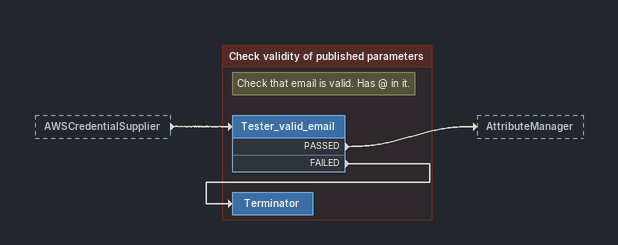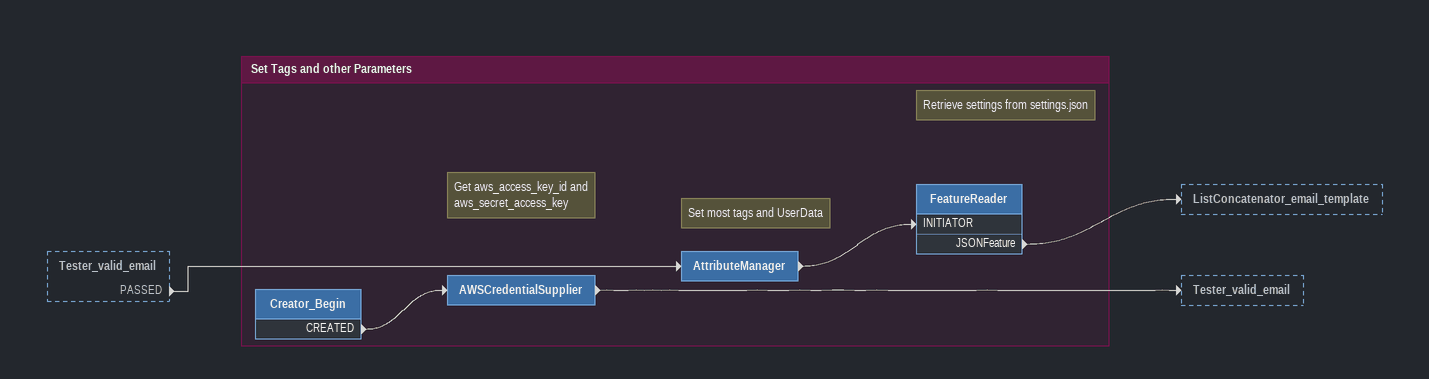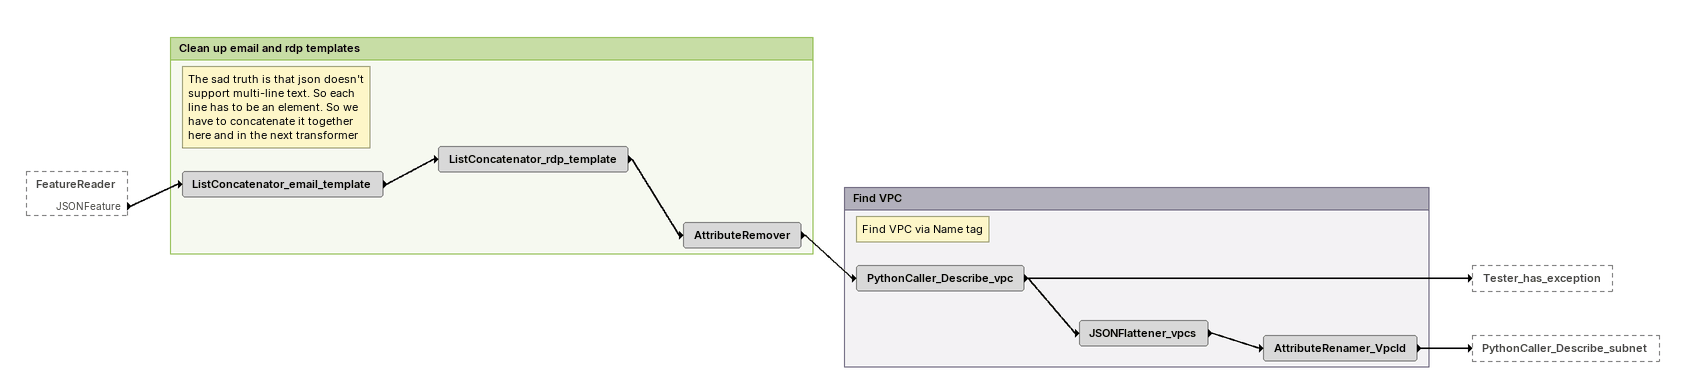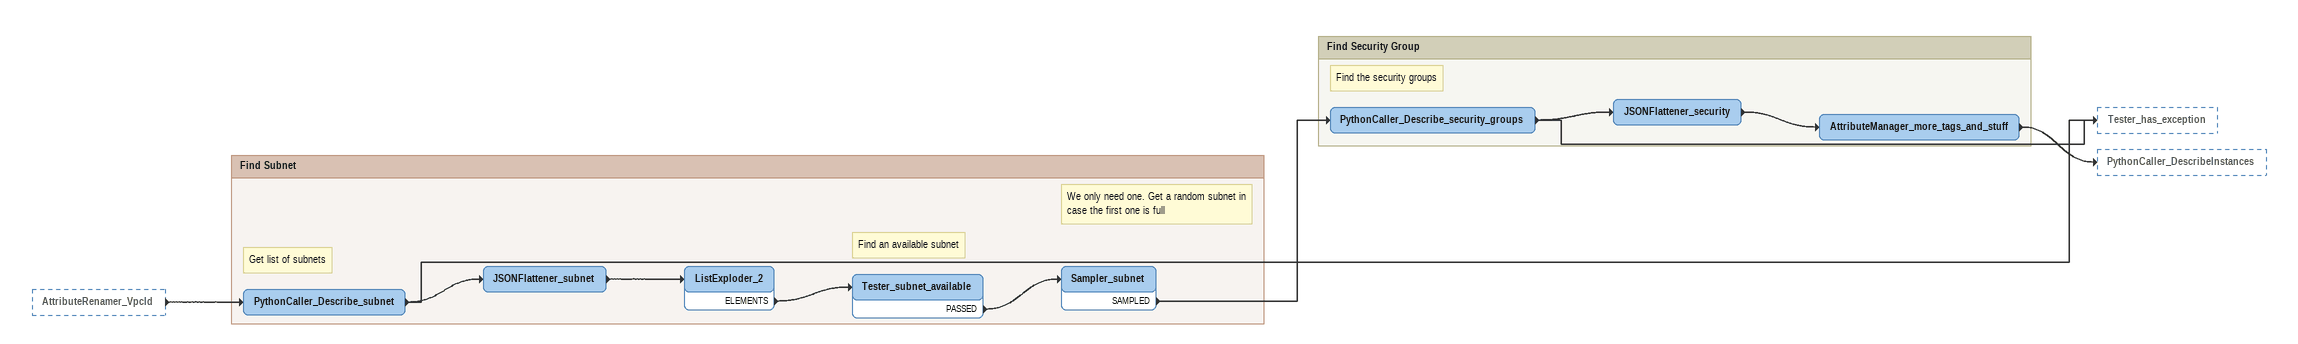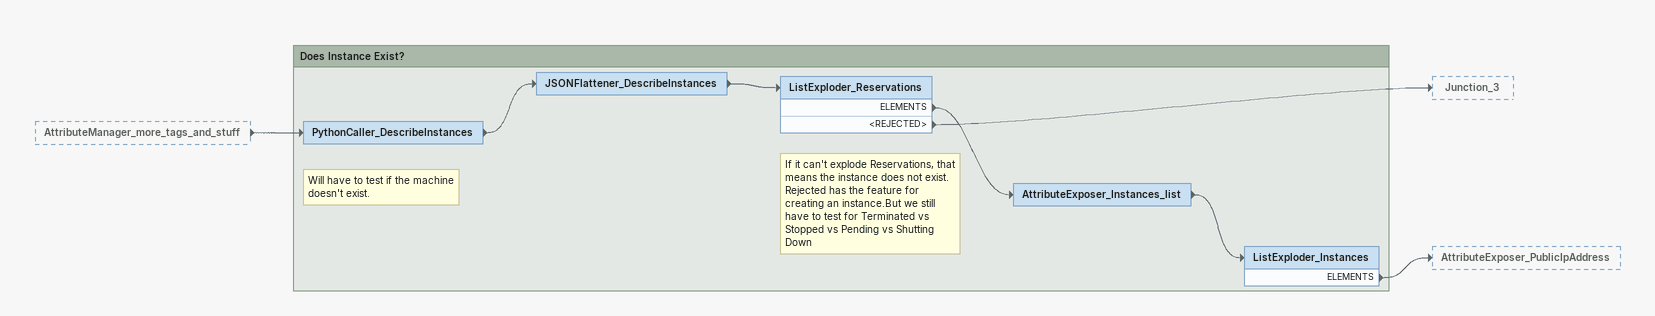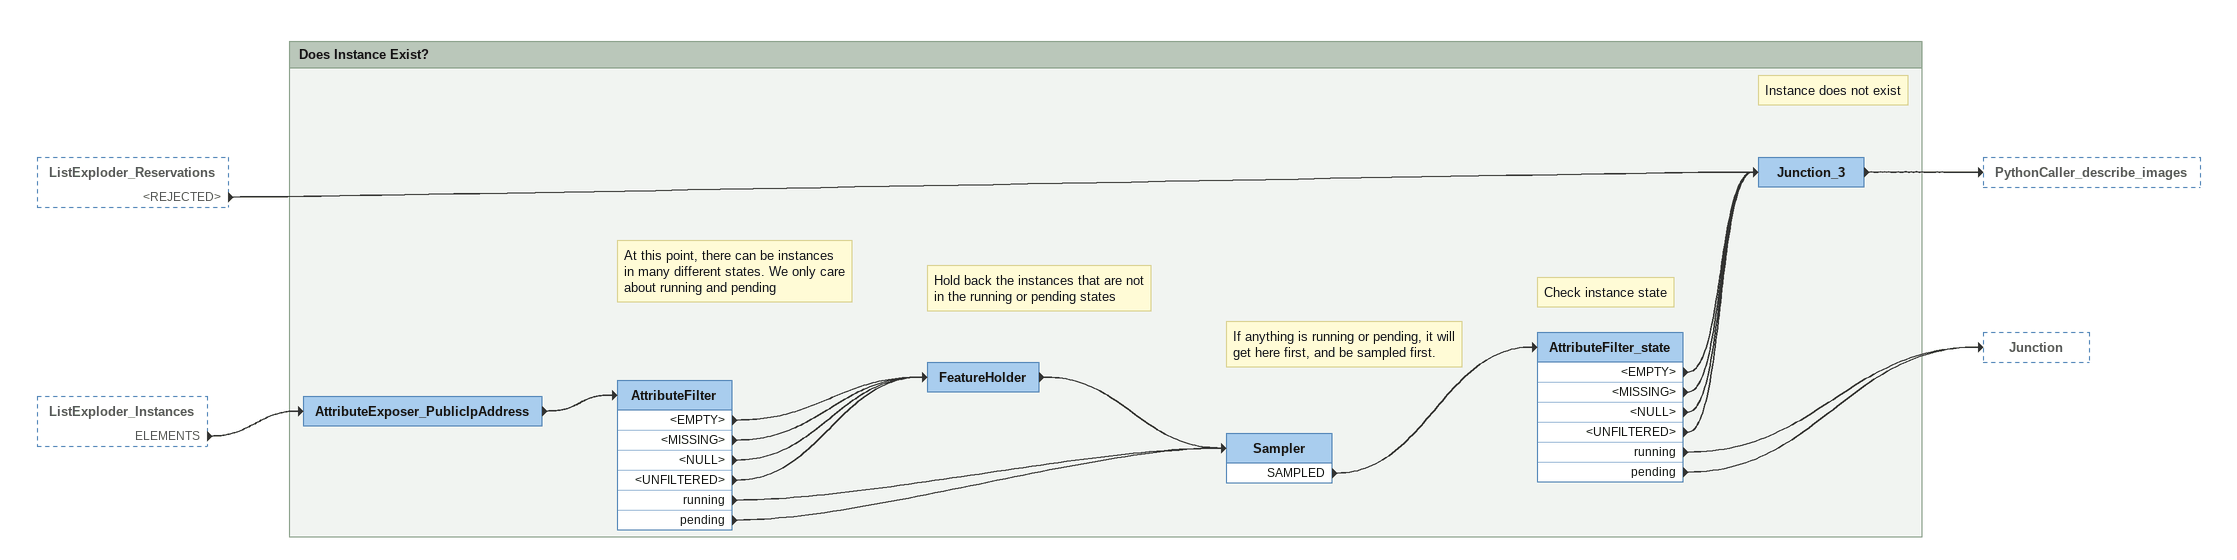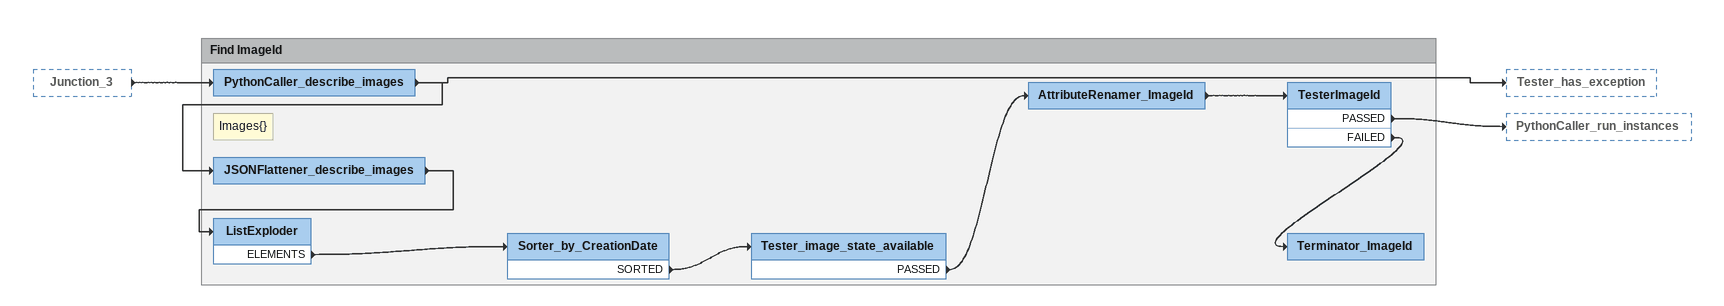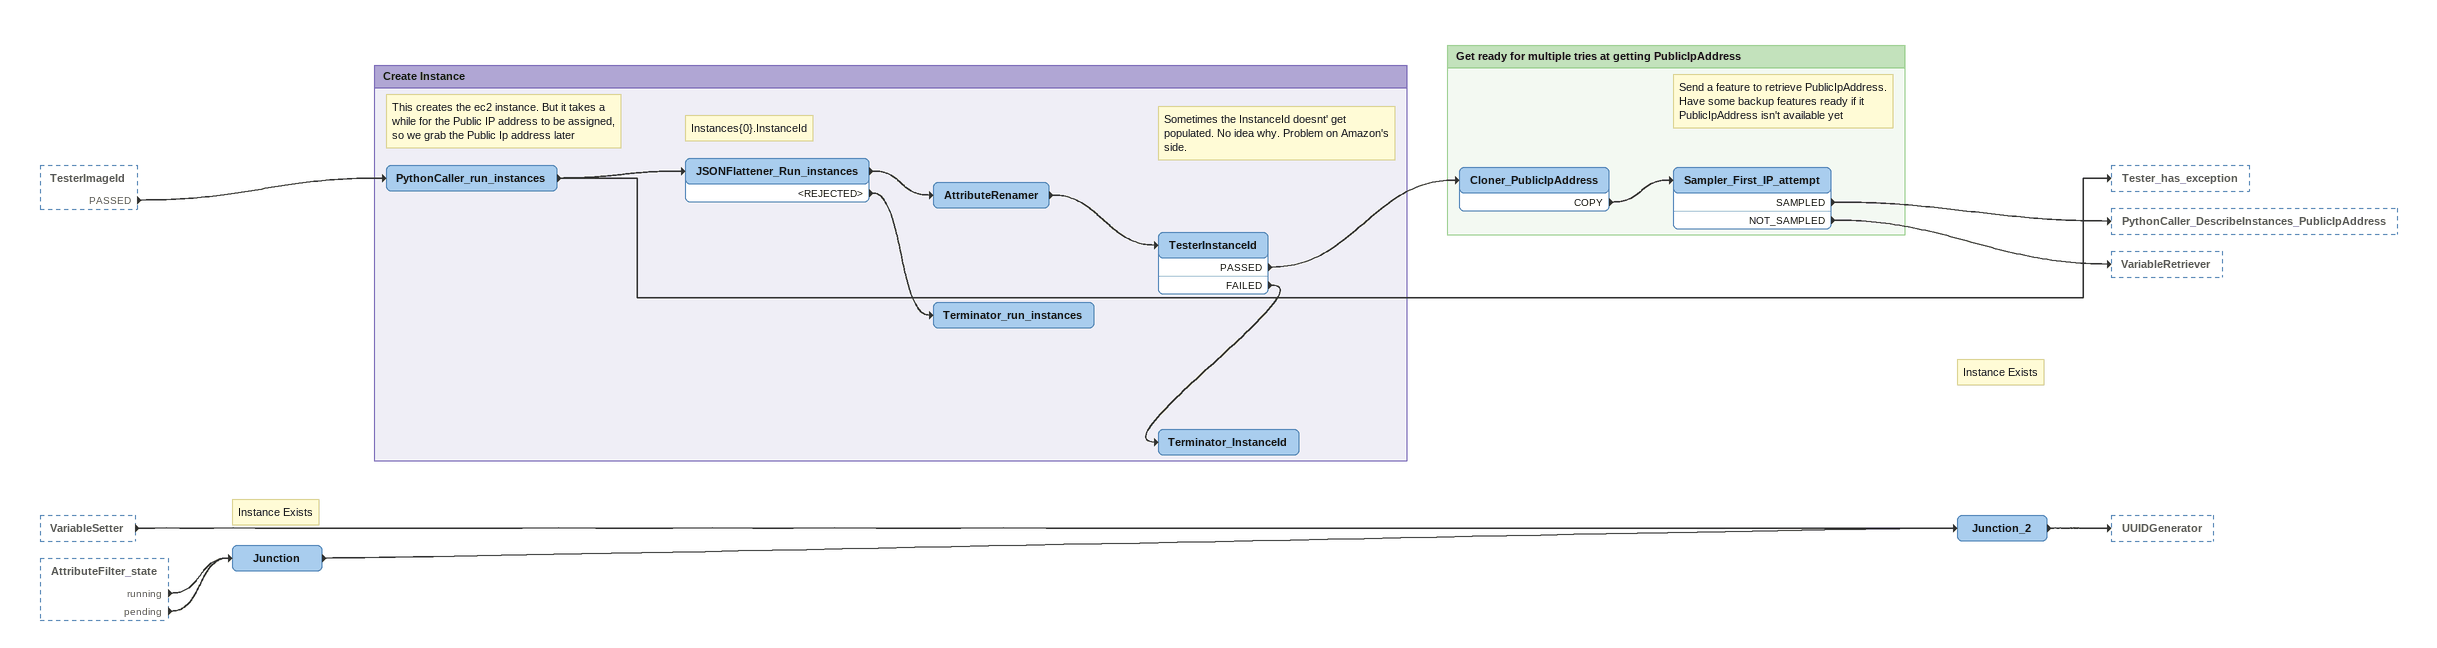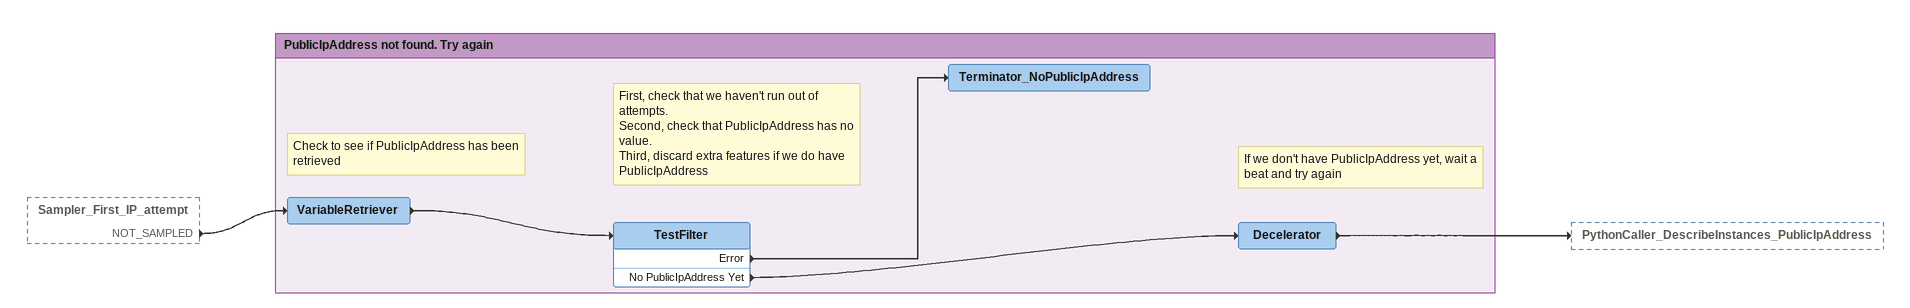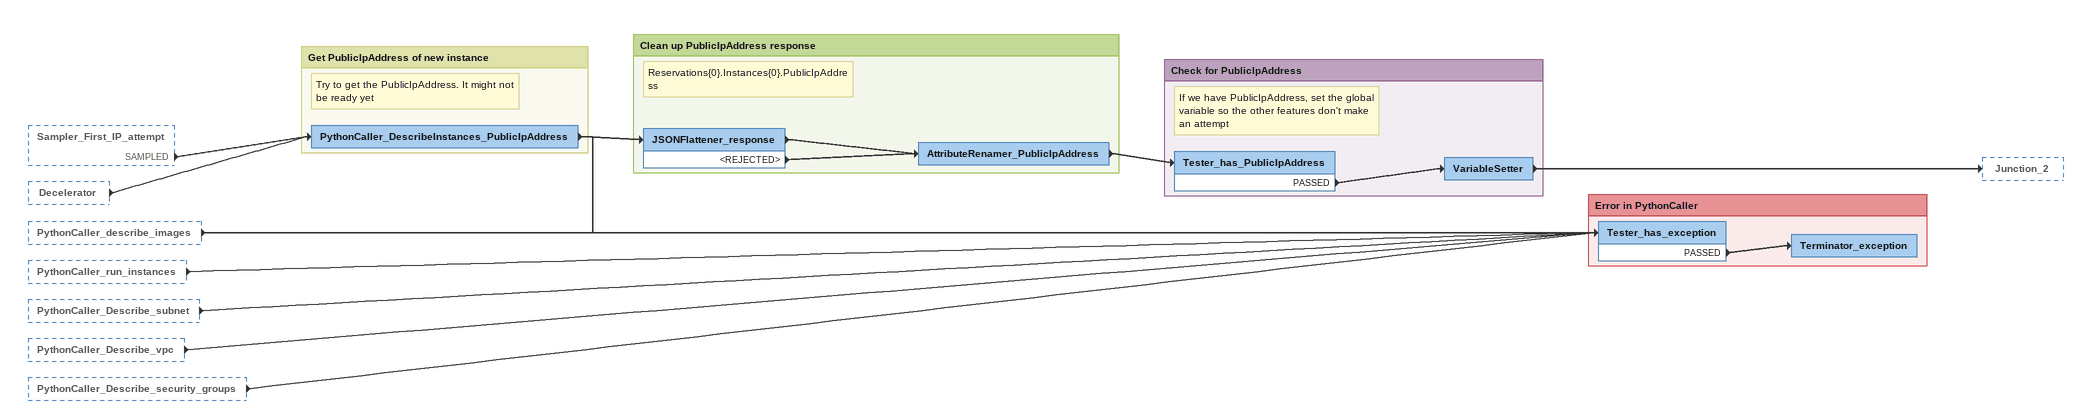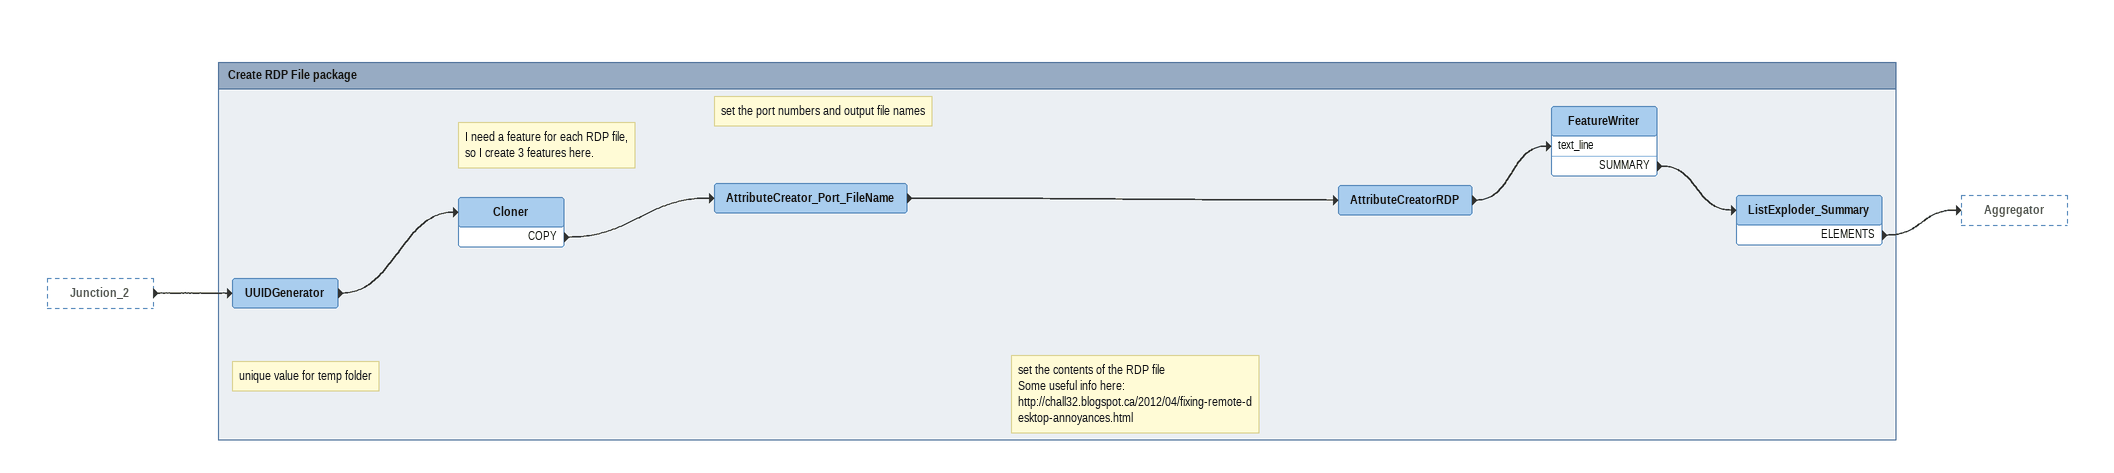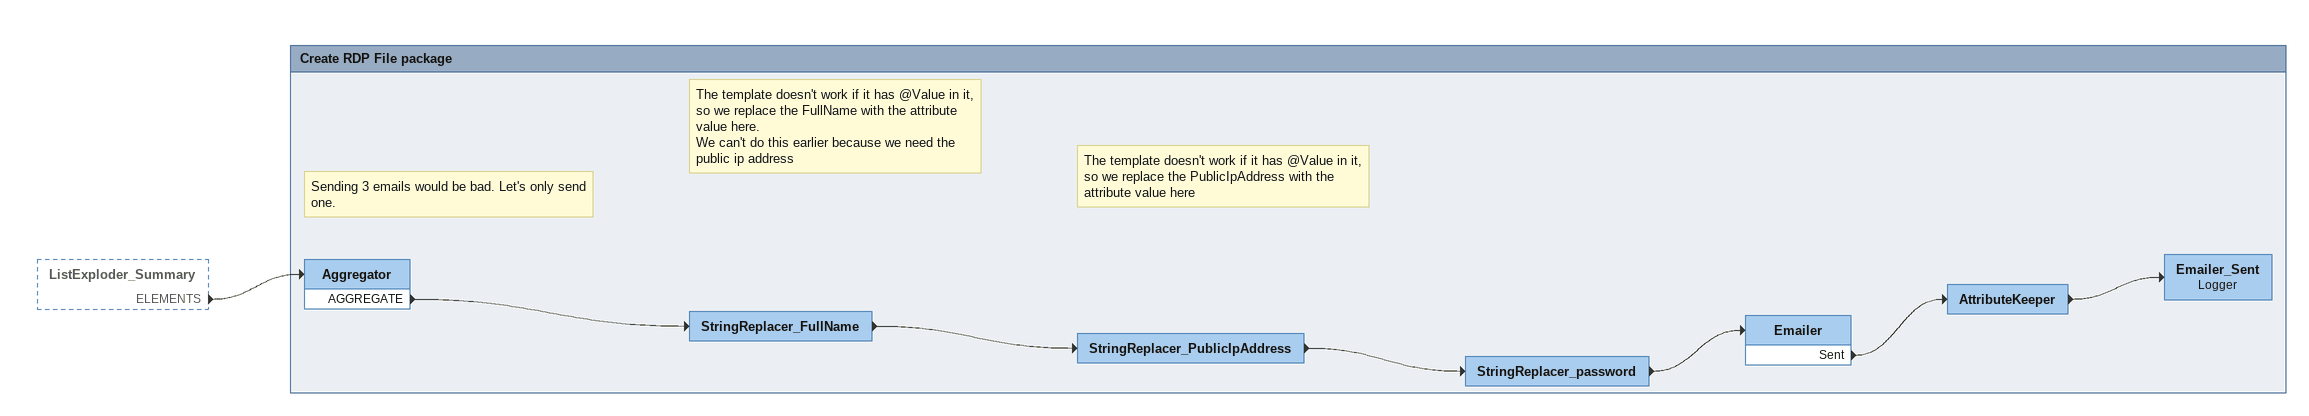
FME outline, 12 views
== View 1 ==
AWSCredentialSupplier [outside]
    -> Tester_valid_email

Bookmark: Check validity of published parameters
Note: Check that email is valid. Has @ in it.
Tester_valid_email
    PASSED -> AttributeManager
    FAILED -> Terminator
Terminator

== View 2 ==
Tester_valid_email [outside]
    PASSED -> AttributeManager

Bookmark: Set Tags and other Parameters
Creator_Begin
    CREATED -> AWSCredentialSupplier
Note: Get aws_access_key_id and aws_secret_access_key
AWSCredentialSupplier
    -> Tester_valid_email
Note: Set most tags and UserData
AttributeManager
    -> FeatureReader [INITIATOR]
Note: Retrieve settings from settings.json
FeatureReader
    JSONFeature -> ListConcatenator_email_template

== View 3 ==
FeatureReader [outside]
    JSONFeature -> ListConcatenator_email_template

Bookmark: Clean up email and rdp templates
Note: The sad truth is that json doesn't support multi-line text. So each line has to be an element. So we have to concatenate it together here and in the next transformer
ListConcatenator_email_template
    -> ListConcatenator_rdp_template
ListConcatenator_rdp_template
    -> AttributeRemover
AttributeRemover
    -> PythonCaller_Describe_vpc

Bookmark: Find VPC
Note: Find VPC via Name tag
PythonCaller_Describe_vpc
    -> JSONFlattener_vpcs
    -> Tester_has_exception
JSONFlattener_vpcs
    -> AttributeRenamer_VpcId
AttributeRenamer_VpcId
    -> PythonCaller_Describe_subnet

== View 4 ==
AttributeRenamer_VpcId [outside]
    -> PythonCaller_Describe_subnet

Bookmark: Find Subnet
Note: Get list of subnets
PythonCaller_Describe_subnet
    -> JSONFlattener_subnet
    -> Tester_has_exception
JSONFlattener_subnet
    -> ListExploder_2
ListExploder_2
    ELEMENTS -> Tester_subnet_available
Note: Find an available subnet
Tester_subnet_available
    PASSED -> Sampler_subnet
Note: We only need one. Get a random subnet in case the first one is full
Sampler_subnet
    SAMPLED -> PythonCaller_Describe_security_groups

Bookmark: Find Security Group
Note: Find the security groups
PythonCaller_Describe_security_groups
    -> JSONFlattener_security
    -> Tester_has_exception
JSONFlattener_security
    -> AttributeManager_more_tags_and_stuff
AttributeManager_more_tags_and_stuff
    -> PythonCaller_DescribeInstances

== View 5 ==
AttributeManager_more_tags_and_stuff [outside]
    -> PythonCaller_DescribeInstances

Bookmark: Does Instance Exist?
Note: Will have to test if the machine doesn't exist.
PythonCaller_DescribeInstances
    -> JSONFlattener_DescribeInstances
JSONFlattener_DescribeInstances
    -> ListExploder_Reservations
Note: If it can't explode Reservations, that means the instance does not exist. Rejected has the feature for creating an instance.But we still have to test for Terminated vs Stopped vs Pending vs Shutting Down
ListExploder_Reservations
    ELEMENTS -> AttributeExposer_Instances_list
    <REJECTED> -> Junction_3
AttributeExposer_Instances_list
    -> ListExploder_Instances
ListExploder_Instances
    ELEMENTS -> AttributeExposer_PublicIpAddress

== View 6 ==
ListExploder_Reservations [outside]
    <REJECTED> -> Junction_3
ListExploder_Instances [outside]
    ELEMENTS -> AttributeExposer_PublicIpAddress

Bookmark: Does Instance Exist?
AttributeExposer_PublicIpAddress
    -> AttributeFilter
Note: At this point, there can be instances in many different states. We only care about running and pending
AttributeFilter
    <EMPTY> -> FeatureHolder
    <MISSING> -> FeatureHolder
    <NULL> -> FeatureHolder
    <UNFILTERED> -> FeatureHolder
    running -> Sampler
    pending -> Sampler
Note: Hold back the instances that are not in the running or pending states
FeatureHolder
    -> Sampler
Note: If anything is running or pending, it will get here first, and be sampled first.
Sampler
    SAMPLED -> AttributeFilter_state
Note: Check instance state
AttributeFilter_state
    <EMPTY> -> Junction_3
    <MISSING> -> Junction_3
    <NULL> -> Junction_3
    <UNFILTERED> -> Junction_3
    running -> Junction
    pending -> Junction
Note: Instance does not exist
Junction_3
    -> PythonCaller_describe_images

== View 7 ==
Junction_3 [outside]
    -> PythonCaller_describe_images

Bookmark: Find ImageId
PythonCaller_describe_images
    -> JSONFlattener_describe_images
    -> Tester_has_exception
Note: Images{}
JSONFlattener_describe_images
    -> ListExploder
ListExploder
    ELEMENTS -> Sorter_by_CreationDate
Sorter_by_CreationDate
    SORTED -> Tester_image_state_available
Tester_image_state_available
    PASSED -> AttributeRenamer_ImageId
AttributeRenamer_ImageId
    -> TesterImageId
TesterImageId
    PASSED -> PythonCaller_run_instances
    FAILED -> Terminator_ImageId
Terminator_ImageId

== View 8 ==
TesterImageId [outside]
    PASSED -> PythonCaller_run_instances
VariableSetter [outside]
    -> Junction_2
AttributeFilter_state [outside]
    running -> Junction
    pending -> Junction
Note: Instance Exists
Junction
    -> Junction_2
Note: Instance Exists
Junction_2
    -> UUIDGenerator

Bookmark: Create Instance
Note: This creates the ec2 instance. But it takes a while for the Public IP address to be assigned, so we grab the Public Ip address later
PythonCaller_run_instances
    -> JSONFlattener_Run_instances
    -> Tester_has_exception
Note: Instances{0}.InstanceId
JSONFlattener_Run_instances
    -> AttributeRenamer
    <REJECTED> -> Terminator_run_instances
AttributeRenamer
    -> TesterInstanceId
Note: Sometimes the InstanceId doesnt' get populated. No idea why. Problem on Amazon's side.
TesterInstanceId
    PASSED -> Cloner_PublicIpAddress
    FAILED -> Terminator_InstanceId
Terminator_InstanceId
Terminator_run_instances

Bookmark: Get ready for multiple tries at getting PublicIpAddress
Cloner_PublicIpAddress
    COPY -> Sampler_First_IP_attempt
Note: Send a feature to retrieve PublicIpAddress. Have some backup features ready if it PublicIpAddress isn't available yet
Sampler_First_IP_attempt
    SAMPLED -> PythonCaller_DescribeInstances_PublicIpAddress
    NOT_SAMPLED -> VariableRetriever

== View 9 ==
Sampler_First_IP_attempt [outside]
    NOT_SAMPLED -> VariableRetriever

Bookmark: PublicIpAddress not found. Try again
Note: Check to see if PublicIpAddress has been retrieved
VariableRetriever
    -> TestFilter
Note: First, check that we haven't run out of attempts. / Second, check that PublicIpAddress has no value. / Third, discard extra features if we do have PublicIpAddress
TestFilter
    Error -> Terminator_NoPublicIpAddress
    No PublicIpAddress Yet -> Decelerator
Terminator_NoPublicIpAddress
Note: If we don't have PublicIpAddress yet, wait a beat and try again
Decelerator
    -> PythonCaller_DescribeInstances_PublicIpAddress

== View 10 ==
Sampler_First_IP_attempt [outside]
    SAMPLED -> PythonCaller_DescribeInstances_PublicIpAddress
Decelerator [outside]
    -> PythonCaller_DescribeInstances_PublicIpAddress
PythonCaller_describe_images [outside]
    -> Tester_has_exception
PythonCaller_run_instances [outside]
    -> Tester_has_exception
PythonCaller_Describe_subnet [outside]
    -> Tester_has_exception
PythonCaller_Describe_vpc [outside]
    -> Tester_has_exception
PythonCaller_Describe_security_groups [outside]
    -> Tester_has_exception

Bookmark: Get PublicIpAddress of new instance
Note: Try to get the PublicIpAddress. It might not be ready yet
PythonCaller_DescribeInstances_PublicIpAddress
    -> JSONFlattener_response
    -> Tester_has_exception

Bookmark: Clean up PublicIpAddress response
Note: Reservations{0}.Instances{0}.PublicIpAddress
JSONFlattener_response
    -> AttributeRenamer_PublicIpAddress
    <REJECTED> -> AttributeRenamer_PublicIpAddress
AttributeRenamer_PublicIpAddress
    -> Tester_has_PublicIpAddress

Bookmark: Check for PublicIpAddress
Note: If we have PublicIpAddress, set the global variable so the other features don't make an attempt
Tester_has_PublicIpAddress
    PASSED -> VariableSetter
VariableSetter
    -> Junction_2

Bookmark: Error in PythonCaller
Tester_has_exception
    PASSED -> Terminator_exception
Terminator_exception

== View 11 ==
Junction_2 [outside]
    -> UUIDGenerator

Bookmark: Create RDP File package
Note: unique value for temp folder
UUIDGenerator
    -> Cloner
Note: I need a feature for each RDP file, / so I create 3 features here.
Cloner
    COPY -> AttributeCreator_Port_FileName
Note: set the port numbers and output file names
AttributeCreator_Port_FileName
    -> AttributeCreatorRDP
Note: set the contents of the RDP file / Some useful info here: / http://chall32.blogspot.ca/2012/04/fixing-remote-desktop-annoyances.html
AttributeCreatorRDP
    -> FeatureWriter [text_line]
FeatureWriter
    SUMMARY -> ListExploder_Summary
ListExploder_Summary
    ELEMENTS -> Aggregator

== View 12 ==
ListExploder_Summary [outside]
    ELEMENTS -> Aggregator

Bookmark: Create RDP File package
Note: Sending 3 emails would be bad. Let's only send one.
Aggregator
    AGGREGATE -> StringReplacer_FullName
Note: The template doesn't work if it has @Value in it, so we replace the FullName with the attribute value here. / We can't do this earlier because we need the public ip address
StringReplacer_FullName
    -> StringReplacer_PublicIpAddress
Note: The template doesn't work if it has @Value in it, so we replace the PublicIpAddress with the attribute value here
StringReplacer_PublicIpAddress
    -> StringReplacer_password
StringReplacer_password
    -> Emailer
Emailer
    Sent -> AttributeKeeper
AttributeKeeper
    -> Emailer_Sent
Emailer_Sent: Logger
